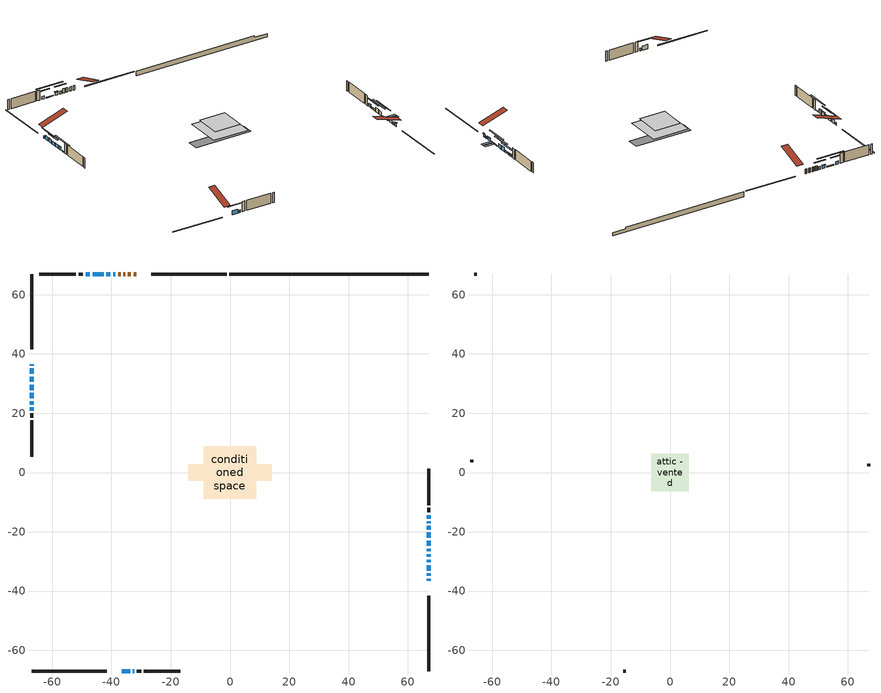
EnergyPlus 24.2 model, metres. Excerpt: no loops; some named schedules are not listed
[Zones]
conditioned space
 floor adiabatic (AdiabaticFloorConstruction): -8.8,-8.8 -8.8,8.8 8.8,8.8 8.8,-8.8 z3.05
 floor foundation (Slab1 construction): -14.04,-2.75 -14.04,2.75 14.04,2.75 14.04,-2.75 z-1.71
 wall outside (RimJoist1 construction): -1.13,66.96 -26.5,66.96 / -66.96,-66.96 -41.58,-66.96 / -66.96,66.96 -66.96,41.58 / 66.96,-66.96 66.96,-41.58 z0.61:0.91
 wall outside (AdiabaticWallConstruction 1): -31.64,66.96 -32.5,66.96 / -33.43,66.96 -34.41,66.96 / -35.34,66.96 -35.95,66.96 / -36.88,66.96 -37.75,66.96 z0.61:2.64
 wall outside (AdiabaticWallConstruction): -66.96,36.45 -66.96,36.05 / -32.78,-66.96 -32.36,-66.96 z0.61:1.83; -38.68,66.96 -39.39,66.96 / -40.32,66.96 -41.74,66.96 / -47.25,66.96 -48.67,66.96 z0.61:2.01; -36.45,-66.96 -33.71,-66.96 z0.61:2.59; -66.96,35.13 -66.96,33.3 / -66.96,32.37 -66.96,30.54 / 66.96,-24.78 66.96,-22.95 z0.61:2.44; 66.96,-36.45 66.96,-35.84 z0.61:2.14; 66.96,-34.91 66.96,-33.99 z0.61:1.37; 66.96,-33.07 66.96,-31.24 / -66.96,29.61 -66.96,27.78 / -66.96,26.85 -66.96,25.02 / -66.96,24.1 -66.96,22.88 z0.61:2.13; 66.96,-30.31 66.96,-29.39 / 66.96,-28.47 66.96,-27.55 / 66.96,-26.62 66.96,-25.71 / -42.67,66.96 -46.33,66.96 / -66.96,21.95 -66.96,20.88 z0.61:1.02; 66.96,-22.02 66.96,-20.19 z0.61:2.69; 66.96,-19.26 66.96,-18.04 / 66.96,-17.12 66.96,-16.5 / 66.96,-15.58 66.96,-14.36 z0.61:1.63
 wall outside (Wall1 construction): -49.6,66.96 -51.08,66.96 / -31.43,-66.96 -29.95,-66.96 / -66.96,19.95 -66.96,18.48 / 66.96,-13.43 66.96,-11.95 z0.61:5.49
 wall outside (Wall2 construction): -52.01,66.96 -64.29,66.96 / -29.03,-66.96 -16.74,-66.96 / -66.96,17.55 -66.96,5.26 / 66.96,-11.02 66.96,1.26 z0.61:5.49
 wall foundation (FoundationWall1 construction): -0.2,66.96,-1.71 -0.2,66.96,0.61 60.24,66.96,0.61 60.24,66.96,-0.1 66.96,66.96,-0.1 66.96,66.96,-1.71
 window (WindowConstruction 17): -66.96,36.45 -66.96,36.06 z0.61:1.83
 window (WindowConstruction 6): -38.68,66.96 -39.39,66.96 z0.61:2.01
 window (WindowConstruction 7): -36.45,-66.96 -33.71,-66.96 z0.61:2.59
 window (WindowConstruction 8): -66.96,35.13 -66.96,33.3 z0.61:2.44
 window (WindowConstruction 9): -66.96,32.37 -66.96,30.54 z0.61:2.44
 window (WindowConstruction 10): 66.96,-36.45 66.96,-35.84 z0.61:2.13
 window (WindowConstruction 11): 66.96,-34.91 66.96,-34 z0.61:1.37
 window (WindowConstruction 12): 66.96,-33.07 66.96,-31.24 z0.61:2.13
 window (WindowConstruction 13): -40.32,66.96 -41.74,66.96 z0.61:2.01
 window (WindowConstruction 14): -66.96,29.61 -66.96,27.78 z0.61:2.13
 window (WindowConstruction 15): -66.96,26.85 -66.96,25.02 z0.61:2.13
 window (WindowConstruction 16): -66.96,24.1 -66.96,22.88 z0.61:2.13
 window (WindowConstruction 19): 66.96,-30.31 66.96,-29.39 z0.61:1.02
 window (WindowConstruction 20): 66.96,-28.47 66.96,-27.55 z0.61:1.02
 window (WindowConstruction 21): 66.96,-26.62 66.96,-25.71 z0.61:1.02
 window (WindowConstruction 22): -42.67,66.96 -46.32,66.96 z0.61:1.02
 window (WindowConstruction 23): -66.96,21.95 -66.96,20.88 z0.61:1.02
 window (WindowConstruction 18): -32.78,-66.96 -32.36,-66.96 z0.61:1.83
 window (WindowConstruction): 66.96,-24.78 66.96,-22.95 z0.61:2.44
 window (WindowConstruction 1): 66.96,-22.02 66.96,-20.19 z0.61:2.69
 window (WindowConstruction 2): 66.96,-19.26 66.96,-18.04 z0.61:1.62
 window (WindowConstruction 3): 66.96,-17.11 66.96,-16.51 z0.61:1.62
 window (WindowConstruction 4): 66.96,-15.58 66.96,-14.36 z0.61:1.62
 window (WindowConstruction 5): -47.25,66.96 -48.67,66.96 z0.61:2.01
 door (Door): -31.64,66.96 -32.5,66.96 z0.61:2.64
 door (Door 1): -33.43,66.96 -34.41,66.96 z0.61:2.64
 door (Door 2): -35.34,66.96 -35.95,66.96 z0.61:2.64
 door (Door 3): -36.88,66.96 -37.75,66.96 z0.61:2.64
 ceiling adiabatic (AdiabaticFloorConstruction): 8.8,-8.8 8.8,8.8 -8.8,8.8 -8.8,-8.8 z3.05
attic - vented
 floor to conditioned space (Floor1 construction Reversed): -6.38,-6.38 -6.38,6.38 6.38,6.38 6.38,-6.38 z5.49
 wall outside (Wall4 construction): -65.22,66.96 -66.03,66.96 / -15.81,-66.96 -15,-66.96 / -66.96,4.33 -66.96,3.52 / 66.96,2.19 66.96,3 z0.61:5.49
 roof outside (Roof1 construction): -30.71,66.96,5.49 -30.71,54.52,9.63 -27.43,54.52,9.63 -27.43,66.96,5.49; -37.38,-66.96,5.49 -37.38,-54.52,9.63 -40.65,-54.52,9.63 -40.65,-66.96,5.49; -66.96,37.38,5.49 -54.52,37.38,9.63 -54.52,40.65,9.63 -66.96,40.65,5.49; 66.96,-37.38,5.49 54.52,-37.38,9.63 54.52,-40.65,9.63 66.96,-40.65,5.49
shading: -42.03,66.96 -36.04,66.96 -36.04,67.37 -42.03,67.37 z4.65; -31.07,-66.96 -39.09,-66.96 -39.09,-67.37 -31.07,-67.37 z5.23; -66.96,30.66 -66.96,37.77 -67.37,37.77 -67.37,30.66 z5.08; -66.96,27.9 -66.96,35.01 -67.37,35.01 -67.37,27.9 z5.08; 66.96,-35.64 66.96,-36.65 67.37,-36.65 67.37,-35.64 z2.34; 66.96,-33.79 66.96,-35.11 67.37,-35.11 67.37,-33.79 z1.57; 66.96,-31.04 66.96,-33.27 67.37,-33.27 67.37,-31.04 z2.34; -41.94,66.96 -40.12,66.96 -40.12,67.37 -41.94,67.37 z2.21; -66.96,25.14 -66.96,32.25 -67.37,32.25 -67.37,25.14 z4.77; -66.96,24.82 -66.96,27.05 -67.37,27.05 -67.37,24.82 z2.34; -66.96,22.68 -66.96,24.3 -67.37,24.3 -67.37,22.68 z2.34; 66.96,-29.25 66.96,-30.46 72.14,-30.46 72.14,-29.25 z1.16; 66.96,-27.4 66.96,-28.62 72.14,-28.62 72.14,-27.4 z1.16; 66.96,-20.63 66.96,-31.7 67.37,-31.7 67.37,-20.63 z6.1; -51.41,66.96 -37.59,66.96 -37.59,67.37 -51.41,67.37 z6.1; -66.96,15.8 -66.96,27.03 -67.37,27.03 -67.37,15.8 z6.1; 66.96,-20.31 66.96,-27.42 67.37,-27.42 67.37,-20.31 z5.08; 66.96,-17.55 66.96,-24.66 67.37,-24.66 67.37,-17.55 z5.33; 66.96,-15.4 66.96,-21.9 67.37,-21.9 67.37,-15.4 z4.26; 66.96,-13.87 66.96,-19.75 67.37,-19.75 67.37,-13.87 z4.26; 66.96,-14.16 66.96,-15.78 67.37,-15.78 67.37,-14.16 z1.83; -51.31,66.96 -44.61,66.96 -44.61,67.37 -51.31,67.37 z4.65
[Building]
Building 1: Terrain=Suburbs
[Site:Location]
Toronto City Centre_ON: Latitude {deg}=43.63; Longitude {deg}=-79.39; Time Zone {hr}=-5; Elevation {m}=77; Keep Site Location Information=Yes
[Site:GroundTemperature:Shallow]
5.01852, 3.26908, 3.12898, 3.95918, 7.29196, 10.6092, 13.4851, 15.3069, 15.4617, 13.9799, 11.1774, 7.9619
[Site:WaterMainsTemperature]
Calculation Method=Schedule; Temperature Schedule=mains temperature schedule
[Material] Roughness=Rough; Thermal Absorptance=0.9
Name | Thickness {m} | Conductivity {W/m-K} | Density {kg/m3} | Specific Heat {J/kg-K} | Solar Absorptance | Visible Absorptance
asphalt or fiberglass shingles | 0.00635 | 0.162714 | 1121.4 | 1465.45 | 0.4 | 0.4
ceiling loosefill ins | 0.254 | 0.0480833 | 16.02 | 1046.75 | 0.7 | 0.7
ceiling stud and cavity | 0.1397 | 0.0776294 | 65.682 | 1177.47 | 0.7 | 0.7
concrete 4.0 in. | 0.1016 | 1.803125 | 2242.8 | 837.4 | 0.7 | 0.7
concrete 8.0 in. | 0.2032 | 1.803125 | 2242.8 | 837.4 | 0.7 | 0.7
door material | 0.04445 | 0.053851 | 512.64 | 1214.23 | 0.7 | 0.7
door material 1 | 0.04445 | 0.0451087 | 512.64 | 1214.23 | 0.7 | 0.7
door material 2 | 0.04445 | 0.188738 | 512.64 | 1214.23 | 0.7 | 0.7
exterior vertical ins | 0.0386697 | 0.029427 | 32.04 | 1214.23 | 0.7 | 0.7
floor covering | 0.0127 | 0.0433444 | 54.468 | 1339.84 | 0.6 | 0.6
floor rigid ins; wall rigid ins | 0.512978 | 0.029427 | 32.04 | 1214.23 | 0.7 | 0.7
floor stud and cavity | 0.1397 | 1.75129 | 37.0049 | 1207.88 | 0.7 | 0.7
furniture material conditioned space 1 | 0.1524 | 0.115458 | 640.8 | 1214.23 | 0.6 | 0.6
gypsum board | 0.0127 | 0.160291 | 801 | 837.4 | 0.6 | 0.6
gypsum board 1 | 0.0127 | 0.160291 | 801 | 837.4 | 0.7 | 0.7
osb sheathing 0.5 in. | 0.0127 | 0.115458 | 512.64 | 1214.23 | 0.7 | 0.7
osb sheathing 0.75 in. | 0.01905 | 0.115458 | 512.64 | 1214.23 | 0.7 | 0.7
osb sheathing 2.0 in. | 0.0508 | 0.115458 | 512.64 | 1214.23 | 0.7 | 0.7
rim joist rigid ins | 0.051816 | 0.029427 | 32.04 | 1214.23 | 0.7 | 0.7
rim joist stud and cavity | 0.0508 | 0.305033 | 125.044 | 1163.47 | 0.6 | 0.6
wall stud and cavity | 0.1397 | 0.106638 | 139.0536 | 1170.24 | 0.7 | 0.7
wall stud and cavity 1 | 0.1397 | 0.0815399 | 139.0536 | 1170.24 | 0.7 | 0.7
wall stud and cavity 2 | 0.0889 | 6.9971 | 50.32683 | 1063.81 | 0.6 | 0.6
wall stud and cavity 3 | 0.0889 | 0.380278 | 52.3479 | 1209.89 | 0.7 | 0.7
wall stud and cavity 4 | 0.0889 | 0.391764 | 83.0341 | 1211.67 | 0.7 | 0.7
wood siding | 0.0254 | 0.102417 | 544.68 | 1172.36 | 0.4 | 0.4
wood siding 1 | 0.00254 | 0.102417 | 544.68 | 1172.36 | 0.4 | 0.4
wood siding 2; wood siding 3; wood siding 4 | 0.0254 | 0.102417 | 544.68 | 1172.36 | 0.7 | 0.7
[WindowMaterial:SimpleGlazingSystem]
Name | U-Factor {W/m2-K} | Solar Heat Gain Coefficient
WindowMaterial | 2.13152 | 0.61
WindowMaterial 1 | 2.97414 | 0.6
WindowMaterial 10 | 2.15594 | 0.6
WindowMaterial 11 | 2.94177 | 0.62
WindowMaterial 12 | 2.21442 | 0.58
WindowMaterial 13 | 3.21034 | 0.35
WindowMaterial 14 | 2.33479 | 0.56
WindowMaterial 15 | 3.242138 | 0.4
WindowMaterial 16 | 3.250655 | 0.44
WindowMaterial 17 | 3.25406 | 0.43
WindowMaterial 18 | 3.24838 | 0.41
WindowMaterial 2 | 2.28085 | 0.55
WindowMaterial 3 | 2.43813 | 0.48
WindowMaterial 4 | 2.34956 | 0.52
WindowMaterial 5 | 2.22918 | 0.6
WindowMaterial 6 | 2.94802 | 0.62
WindowMaterial 7 | 2.93609 | 0.63
WindowMaterial 8 | 2.38987 | 0.51
WindowMaterial 9 | 2.96164 | 0.62
[Construction]
AdiabaticFloorConstruction: floor stud and cavity, floor rigid ins, osb sheathing 0.75 in., floor covering
AdiabaticWallConstruction: wood siding 3, wall rigid ins, wall stud and cavity 3, gypsum board
AdiabaticWallConstruction 1: wood siding 4, wall rigid ins, wall stud and cavity 3, gypsum board
Door; Door 1: door material
Door 2: door material 1
Door 3: door material 2
Floor1 construction Reversed: gypsum board, ceiling stud and cavity, ceiling loosefill ins
FoundationWall1 construction: concrete 8.0 in., gypsum board 1
furniture construction conditioned space 1: furniture material conditioned space 1
PartitionWallConstruction: gypsum board, wall stud and cavity 4, gypsum board
RimJoist1 construction: wood siding 2, rim joist rigid ins, osb sheathing 2.0 in., rim joist stud and cavity
Roof1 construction: asphalt or fiberglass shingles
Slab1 construction: concrete 4.0 in.
Wall1 construction: wood siding, osb sheathing 0.5 in., wall stud and cavity, gypsum board
Wall2 construction: wood siding, osb sheathing 0.5 in., wall stud and cavity 1, gypsum board
Wall4 construction: wood siding 1, wall stud and cavity 2
WindowConstruction; WindowConstruction 9: WindowMaterial
WindowConstruction 1: WindowMaterial 1
WindowConstruction 10: WindowMaterial 8
WindowConstruction 11: WindowMaterial 9
WindowConstruction 12; WindowConstruction 14: WindowMaterial 10
WindowConstruction 13; WindowConstruction 5: WindowMaterial 4
WindowConstruction 15: WindowMaterial 11
WindowConstruction 16: WindowMaterial 12
WindowConstruction 17: WindowMaterial 13
WindowConstruction 18: WindowMaterial 14
WindowConstruction 19; WindowConstruction 21: WindowMaterial 15
WindowConstruction 2; WindowConstruction 4: WindowMaterial 2
WindowConstruction 20: WindowMaterial 16
WindowConstruction 22: WindowMaterial 17
WindowConstruction 23: WindowMaterial 18
WindowConstruction 3: WindowMaterial 3
WindowConstruction 6: WindowMaterial 5
WindowConstruction 7: WindowMaterial 6
WindowConstruction 8: WindowMaterial 7
[Zone] Multiplier=1; Part of Total Floor Area=Yes
Name | Volume {m3}
attic - vented | 109.63
conditioned space | 1185.6
[Space]
Name | Zone | Volume {m3}
attic - vented 1 | attic - vented | 109.63
conditioned space 1 | conditioned space | 1185.6
[ZoneInfiltration:EffectiveLeakageArea]
infil attic - vented 1: Zone or Space=attic - vented 1; Schedule=Always On Discrete; Effective Air Leakage Area {cm2}=6861.05; Stack Coefficient=0.000627321; Wind Coefficient=1.69225e-05
[ZoneMixing]
whole house fan mix: Zone or Space=attic - vented; Schedule=Always On Continuous; Design Flow Rate Calculation Method=Flow/Zone; Design Flow Rate {m3/s}=0; Source Zone or Space=conditioned space
[SurfaceProperty:ExposedFoundationPerimeter]
Slab1: Exposed Perimeter Calculation Method=TotalExposedPerimeter; Total Exposed Perimeter {m}=67.159
[InternalMass] Zone or ZoneList=conditioned space; Space or SpaceList=conditioned space 1
Name | Construction | Surface Area {m2}
furniture mass conditioned space 1 | furniture construction conditioned space 1 | 185.6
partition wall mass | PartitionWallConstruction | 464.001
[Lights]
interior lighting: Zone or ZoneList or Space or SpaceList=conditioned space 1; Schedule=interior lighting schedule; Design Level Calculation Method=LightingLevel; Lighting Level {W}=343.2; Return Air Fraction=0; Fraction Radiant=0.6; Fraction Visible=0.2; Fraction Replaceable=1
[People]
occupants: Zone or ZoneList or Space or SpaceList=conditioned space 1; Number of People Schedule=occupants schedule; Number of People Calculation Method=People; Number of People=3; Fraction Radiant=0.314171; Sensible Heat Fraction=0.56303; Activity Level Schedule=occupants activity schedule; Carbon Dioxide Generation Rate {m3/s-W}=0; Enable ASHRAE 55 Comfort Warnings=No; Mean Radiant Temperature Calculation Type=EnclosureAveraged
[ElectricEquipment] Zone or ZoneList or Space or SpaceList=conditioned space 1; Design Level Calculation Method=EquipmentLevel
Name | Schedule | Design Level {W} | Fraction Latent | Fraction Radiant | Fraction Lost
clothes dryer | clothes dryer schedule | 140.772 | 0.015 | 0.081 | 0.85
clothes washer | clothes washer schedule | 32.1985 | 0.03 | 0.162 | 0.7
cooking range | cooking range schedule | 215.147 | 0.08 | 0.432 | 0.2
dishwasher | dishwasher schedule | 66.8632 | 0.3 | 0.18 | 0.4
fridge | fridge schedule | 72.9452 | 0 | 0.6 | 0
mech vent bath fan 0 | mech vent bath fan 0 schedule | 50.2 | 0 | 0 | 1
mech vent bath fan 1 | mech vent bath fan 1 schedule | 50.2 | 0 | 0 | 1
mech vent house fan | mech vent house fan schedule | 0 | 0 | 0 | 1
mech vent house fan cfis | mech vent house fan cfis schedule | 0 | 0 | 0 | 0
mech vent range fan 0 | mech vent range fan 0 schedule | 57 | 0 | 0 | 1
misc plug loads | misc plug loads schedule | 494.7 | 0.045 | 0.513 | 0.1
whole house fan | Always On Discrete | 0 | 0 | 0 | 1
[OtherEquipment] Zone or ZoneList or Space or SpaceList=conditioned space 1; Design Level Calculation Method=EquipmentLevel
Name | Fuel Type | Schedule | Design Level {W} | Fraction Latent | Fraction Radiant | Fraction Lost
clothes dryer 1 | Electricity | clothes dryer schedule | 0 | 0.015 | 0.081 | 0.85
cooking range 1 | Electricity | cooking range schedule | 0 | 0.08 | 0.432 | 0.2
general water use latent | None | general water use schedule | 62.594 | 1 | 0 | 0
general water use sensible | None | general water use schedule | -61.6891 | 0 | 0.6 | 0
mech vent house fan latent load | None | Always On Discrete | 0 | 1 | 0 | 0
mech vent house fan sensible load | None | Always On Discrete | 0 | 0 | 0 | 0
water heater energy adjustment1 | NaturalGas | Always On Discrete | 0.01 | 0 | 0 | 1
[ZoneInfiltration:DesignFlowRate] Zone or ZoneList or Space or SpaceList=conditioned space 1; Schedule=Always On Discrete; Design Flow Rate Calculation Method=Flow/Zone; Design Flow Rate {m3/s}=0
infil flow; natural vent flow; whole house fan flow
[Foundation:Kiva]
Foundation Kiva 1: Initial Indoor Air Temperature {C}=18; Wall Height Above Grade {m}=0.609996; Wall Depth Below Slab {m}=0.2032; Custom Block Material Name 1=exterior vertical ins; Custom Block Depth 1 {m}=2.31999; Custom Block X Position 1 {m}=0.2159; Custom Block Z Position 1 {m}=0
[Foundation:Kiva:Settings]
Soil Conductivity {W/m-K}=0.849921; Soil Density {kg/m3}=1842.3; Soil Specific Heat {J/kg-K}=418.7; Ground Solar Absorptivity=0.9; Ground Thermal Absorptivity=0.9; Ground Surface Roughness {m}=0.03; Far-Field Width {m}=40; Deep-Ground Boundary Condition=ZeroFlux; Deep-Ground Depth {m}=40; Minimum Cell Dimension {m}=0.2; Maximum Cell Growth Coefficient=3; Simulation Timestep=Timestep
[Exterior:Lights]
exterior lighting: Schedule=exterior lighting schedule; Design Level {W}=75.6
[Schedule:Constant]
Name | Hourly Value
Always On Continuous; mech vent house fan schedule; mech vent house fan cfis schedule; Always On Discrete | 1
occupants activity schedule | 117.228
fridge schedule | 0
[Schedule:Week:Daily]
interior lighting schedule Week Rule - Jan1-Jan27: interior lighting schedule day, interior lighting schedule day, interior lighting schedule day, interior lighting schedule day, interior lighting schedule day, interior lighting schedule day, interior lighting schedule day, interior lighting schedule default day, interior lighting schedule default day, interior lighting schedule default day, interior lighting schedule default day, interior lighting schedule default day
interior lighting schedule Week Rule - Jan28-Feb3: interior lighting schedule day, interior lighting schedule day, interior lighting schedule day, interior lighting schedule day, interior lighting schedule day 1, interior lighting schedule day 1, interior lighting schedule day 1, interior lighting schedule default day, interior lighting schedule default day, interior lighting schedule default day, interior lighting schedule default day, interior lighting schedule default day
interior lighting schedule Week Rule - Feb4-Feb24: interior lighting schedule day 1, interior lighting schedule day 1, interior lighting schedule day 1, interior lighting schedule day 1, interior lighting schedule day 1, interior lighting schedule day 1, interior lighting schedule day 1, interior lighting schedule default day, interior lighting schedule default day, interior lighting schedule default day, interior lighting schedule default day, interior lighting schedule default day
interior lighting schedule Week Rule - Feb25-Mar3: interior lighting schedule day 1, interior lighting schedule day 1, interior lighting schedule day 1, interior lighting schedule day 1, interior lighting schedule day 2, interior lighting schedule day 2, interior lighting schedule day 2, interior lighting schedule default day, interior lighting schedule default day, interior lighting schedule default day, interior lighting schedule default day, interior lighting schedule default day
interior lighting schedule Week Rule - Mar4-Mar31: interior lighting schedule day 2, interior lighting schedule day 2, interior lighting schedule day 2, interior lighting schedule day 2, interior lighting schedule day 2, interior lighting schedule day 2, interior lighting schedule day 2, interior lighting schedule default day, interior lighting schedule default day, interior lighting schedule default day, interior lighting schedule default day, interior lighting schedule default day
interior lighting schedule Week Rule - Apr1-Apr28: interior lighting schedule day 3, interior lighting schedule day 3, interior lighting schedule day 3, interior lighting schedule day 3, interior lighting schedule day 3, interior lighting schedule day 3, interior lighting schedule day 3, interior lighting schedule default day, interior lighting schedule default day, interior lighting schedule default day, interior lighting schedule default day, interior lighting schedule default day
interior lighting schedule Week Rule - Apr29-May5: interior lighting schedule day 3, interior lighting schedule day 3, interior lighting schedule day 4, interior lighting schedule day 4, interior lighting schedule day 4, interior lighting schedule day 4, interior lighting schedule day 4, interior lighting schedule default day, interior lighting schedule default day, interior lighting schedule default day, interior lighting schedule default day, interior lighting schedule default day
interior lighting schedule Week Rule - May6-May26: interior lighting schedule day 4, interior lighting schedule day 4, interior lighting schedule day 4, interior lighting schedule day 4, interior lighting schedule day 4, interior lighting schedule day 4, interior lighting schedule day 4, interior lighting schedule default day, interior lighting schedule default day, interior lighting schedule default day, interior lighting schedule default day, interior lighting schedule default day
interior lighting schedule Week Rule - May27-Jun2: interior lighting schedule day 4, interior lighting schedule day 4, interior lighting schedule day 4, interior lighting schedule day 4, interior lighting schedule day 4, interior lighting schedule day 5, interior lighting schedule day 5, interior lighting schedule default day, interior lighting schedule default day, interior lighting schedule default day, interior lighting schedule default day, interior lighting schedule default day
interior lighting schedule Week Rule - Jun3-Jun30: interior lighting schedule day 5, interior lighting schedule day 5, interior lighting schedule day 5, interior lighting schedule day 5, interior lighting schedule day 5, interior lighting schedule day 5, interior lighting schedule day 5, interior lighting schedule default day, interior lighting schedule default day, interior lighting schedule default day, interior lighting schedule default day, interior lighting schedule default day
interior lighting schedule Week Rule - Jul1-Jul28: interior lighting schedule day 6, interior lighting schedule day 6, interior lighting schedule day 6, interior lighting schedule day 6, interior lighting schedule day 6, interior lighting schedule day 6, interior lighting schedule day 6, interior lighting schedule default day, interior lighting schedule default day, interior lighting schedule default day, interior lighting schedule default day, interior lighting schedule default day
interior lighting schedule Week Rule - Jul29-Aug4: interior lighting schedule day 6, interior lighting schedule day 6, interior lighting schedule day 6, interior lighting schedule day 7, interior lighting schedule day 7, interior lighting schedule day 7, interior lighting schedule day 7, interior lighting schedule default day, interior lighting schedule default day, interior lighting schedule default day, interior lighting schedule default day, interior lighting schedule default day
interior lighting schedule Week Rule - Aug5-Aug25: interior lighting schedule day 7, interior lighting schedule day 7, interior lighting schedule day 7, interior lighting schedule day 7, interior lighting schedule day 7, interior lighting schedule day 7, interior lighting schedule day 7, interior lighting schedule default day, interior lighting schedule default day, interior lighting schedule default day, interior lighting schedule default day, interior lighting schedule default day
interior lighting schedule Week Rule - Aug26-Sep1: interior lighting schedule day 7, interior lighting schedule day 7, interior lighting schedule day 7, interior lighting schedule day 7, interior lighting schedule day 7, interior lighting schedule day 7, interior lighting schedule day 8, interior lighting schedule default day, interior lighting schedule default day, interior lighting schedule default day, interior lighting schedule default day, interior lighting schedule default day
interior lighting schedule Week Rule - Sep2-Sep29: interior lighting schedule day 8, interior lighting schedule day 8, interior lighting schedule day 8, interior lighting schedule day 8, interior lighting schedule day 8, interior lighting schedule day 8, interior lighting schedule day 8, interior lighting schedule default day, interior lighting schedule default day, interior lighting schedule default day, interior lighting schedule default day, interior lighting schedule default day
interior lighting schedule Week Rule - Sep30-Oct6: interior lighting schedule day 8, interior lighting schedule day 9, interior lighting schedule day 9, interior lighting schedule day 9, interior lighting schedule day 9, interior lighting schedule day 9, interior lighting schedule day 9, interior lighting schedule default day, interior lighting schedule default day, interior lighting schedule default day, interior lighting schedule default day, interior lighting schedule default day
interior lighting schedule Week Rule - Oct7-Oct27: interior lighting schedule day 9, interior lighting schedule day 9, interior lighting schedule day 9, interior lighting schedule day 9, interior lighting schedule day 9, interior lighting schedule day 9, interior lighting schedule day 9, interior lighting schedule default day, interior lighting schedule default day, interior lighting schedule default day, interior lighting schedule default day, interior lighting schedule default day
interior lighting schedule Week Rule - Oct28-Nov3: interior lighting schedule day 9, interior lighting schedule day 9, interior lighting schedule day 9, interior lighting schedule day 9, interior lighting schedule day 10, interior lighting schedule day 10, interior lighting schedule day 10, interior lighting schedule default day, interior lighting schedule default day, interior lighting schedule default day, interior lighting schedule default day, interior lighting schedule default day
interior lighting schedule Week Rule - Nov4-Nov24: interior lighting schedule day 10, interior lighting schedule day 10, interior lighting schedule day 10, interior lighting schedule day 10, interior lighting schedule day 10, interior lighting schedule day 10, interior lighting schedule day 10, interior lighting schedule default day, interior lighting schedule default day, interior lighting schedule default day, interior lighting schedule default day, interior lighting schedule default day
interior lighting schedule Week Rule - Nov25-Dec1: interior lighting schedule day 10, interior lighting schedule day 10, interior lighting schedule day 10, interior lighting schedule day 10, interior lighting schedule day 10, interior lighting schedule day 10, interior lighting schedule day 11, interior lighting schedule default day, interior lighting schedule default day, interior lighting schedule default day, interior lighting schedule default day, interior lighting schedule default day
interior lighting schedule Week Rule - Dec2-Dec31: interior lighting schedule day 11, interior lighting schedule day 11, interior lighting schedule day 11, interior lighting schedule day 11, interior lighting schedule day 11, interior lighting schedule day 11, interior lighting schedule day 11, interior lighting schedule default day, interior lighting schedule default day, interior lighting schedule default day, interior lighting schedule default day, interior lighting schedule default day
occupants schedule Week Rule - Jan1-Dec31: occupants schedule day, occupants schedule day, occupants schedule day, occupants schedule day, occupants schedule day, occupants schedule day, occupants schedule day, occupants schedule default day, occupants schedule default day, occupants schedule default day, occupants schedule default day, occupants schedule default day
clothes dryer schedule Week Rule - Jan1-Dec31: clothes dryer schedule day, clothes dryer schedule day, clothes dryer schedule day, clothes dryer schedule day, clothes dryer schedule day, clothes dryer schedule day, clothes dryer schedule day, clothes dryer schedule default day, clothes dryer schedule default day, clothes dryer schedule default day, clothes dryer schedule default day, clothes dryer schedule default day
clothes washer schedule Week Rule - Jan1-Dec31: clothes washer schedule day, clothes washer schedule day, clothes washer schedule day, clothes washer schedule day, clothes washer schedule day, clothes washer schedule day, clothes washer schedule day, clothes washer schedule default day, clothes washer schedule default day, clothes washer schedule default day, clothes washer schedule default day, clothes washer schedule default day
cooking range schedule Week Rule - Jan1-Dec31: cooking range schedule day, cooking range schedule day, cooking range schedule day, cooking range schedule day, cooking range schedule day, cooking range schedule day, cooking range schedule day, cooking range schedule default day, cooking range schedule default day, cooking range schedule default day, cooking range schedule default day, cooking range schedule default day
dishwasher schedule Week Rule - Jan1-Dec31: dishwasher schedule day, dishwasher schedule day, dishwasher schedule day, dishwasher schedule day, dishwasher schedule day, dishwasher schedule day, dishwasher schedule day, dishwasher schedule default day, dishwasher schedule default day, dishwasher schedule default day, dishwasher schedule default day, dishwasher schedule default day
mech vent bath fan 0 schedule Week Rule - Jan1-Dec31: mech vent bath fan 0 schedule day, mech vent bath fan 0 schedule day, mech vent bath fan 0 schedule day, mech vent bath fan 0 schedule day, mech vent bath fan 0 schedule day, mech vent bath fan 0 schedule day, mech vent bath fan 0 schedule day, mech vent bath fan 0 schedule default day, mech vent bath fan 0 schedule default day, mech vent bath fan 0 schedule default day, mech vent bath fan 0 schedule default day, mech vent bath fan 0 schedule default day
mech vent bath fan 1 schedule Week Rule - Jan1-Dec31: mech vent bath fan 1 schedule day, mech vent bath fan 1 schedule day, mech vent bath fan 1 schedule day, mech vent bath fan 1 schedule day, mech vent bath fan 1 schedule day, mech vent bath fan 1 schedule day, mech vent bath fan 1 schedule day, mech vent bath fan 1 schedule default day, mech vent bath fan 1 schedule default day, mech vent bath fan 1 schedule default day, mech vent bath fan 1 schedule default day, mech vent bath fan 1 schedule default day
mech vent range fan 0 schedule Week Rule - Jan1-Dec31: mech vent range fan 0 schedule day, mech vent range fan 0 schedule day, mech vent range fan 0 schedule day, mech vent range fan 0 schedule day, mech vent range fan 0 schedule day, mech vent range fan 0 schedule day, mech vent range fan 0 schedule day, mech vent range fan 0 schedule default day, mech vent range fan 0 schedule default day, mech vent range fan 0 schedule default day, mech vent range fan 0 schedule default day, mech vent range fan 0 schedule default day
misc plug loads schedule Week Rule - Jan1-Dec31: misc plug loads schedule day, misc plug loads schedule day, misc plug loads schedule day, misc plug loads schedule day, misc plug loads schedule day, misc plug loads schedule day, misc plug loads schedule day, misc plug loads schedule default day, misc plug loads schedule default day, misc plug loads schedule default day, misc plug loads schedule default day, misc plug loads schedule default day
general water use schedule Week Rule - Jan1-Dec31: general water use schedule day, general water use schedule day, general water use schedule day, general water use schedule day, general water use schedule day, general water use schedule day, general water use schedule day, general water use schedule default day, general water use schedule default day, general water use schedule default day, general water use schedule default day, general water use schedule default day
exterior lighting schedule Week Rule - Jan1-Jan27: exterior lighting schedule day, exterior lighting schedule day, exterior lighting schedule day, exterior lighting schedule day, exterior lighting schedule day, exterior lighting schedule day, exterior lighting schedule day, exterior lighting schedule default day, exterior lighting schedule default day, exterior lighting schedule default day, exterior lighting schedule default day, exterior lighting schedule default day
exterior lighting schedule Week Rule - Jan28-Feb3: exterior lighting schedule day, exterior lighting schedule day, exterior lighting schedule day, exterior lighting schedule day, exterior lighting schedule day 1, exterior lighting schedule day 1, exterior lighting schedule day 1, exterior lighting schedule default day, exterior lighting schedule default day, exterior lighting schedule default day, exterior lighting schedule default day, exterior lighting schedule default day
exterior lighting schedule Week Rule - Feb4-Feb24: exterior lighting schedule day 1, exterior lighting schedule day 1, exterior lighting schedule day 1, exterior lighting schedule day 1, exterior lighting schedule day 1, exterior lighting schedule day 1, exterior lighting schedule day 1, exterior lighting schedule default day, exterior lighting schedule default day, exterior lighting schedule default day, exterior lighting schedule default day, exterior lighting schedule default day
exterior lighting schedule Week Rule - Feb25-Mar3: exterior lighting schedule day 1, exterior lighting schedule day 1, exterior lighting schedule day 1, exterior lighting schedule day 1, exterior lighting schedule day 2, exterior lighting schedule day 2, exterior lighting schedule day 2, exterior lighting schedule default day, exterior lighting schedule default day, exterior lighting schedule default day, exterior lighting schedule default day, exterior lighting schedule default day
exterior lighting schedule Week Rule - Mar4-Mar31: exterior lighting schedule day 2, exterior lighting schedule day 2, exterior lighting schedule day 2, exterior lighting schedule day 2, exterior lighting schedule day 2, exterior lighting schedule day 2, exterior lighting schedule day 2, exterior lighting schedule default day, exterior lighting schedule default day, exterior lighting schedule default day, exterior lighting schedule default day, exterior lighting schedule default day
[Schedule:Year]
interior lighting schedule: interior lighting schedule Week Rule - Jan1-Jan27, 1, 1, 1, 27, interior lighting schedule Week Rule - Jan28-Feb3, 1, 28, 2, 3, interior lighting schedule Week Rule - Feb4-Feb24, 2, 4, 2, 24, interior lighting schedule Week Rule - Feb25-Mar3, 2, 25, 3, 3, interior lighting schedule Week Rule - Mar4-Mar31, 3, 4, 3, 31, interior lighting schedule Week Rule - Apr1-Apr28, 4, 1, 4, 28, interior lighting schedule Week Rule - Apr29-May5, 4, 29, 5, 5, interior lighting schedule Week Rule - May6-May26, 5, 6, 5, 26, interior lighting schedule Week Rule - May27-Jun2, 5, 27, 6, 2, interior lighting schedule Week Rule - Jun3-Jun30, 6, 3, 6, 30, interior lighting schedule Week Rule - Jul1-Jul28, 7, 1, 7, 28, interior lighting schedule Week Rule - Jul29-Aug4, 7, 29, 8, 4, interior lighting schedule Week Rule - Aug5-Aug25, 8, 5, 8, 25, interior lighting schedule Week Rule - Aug26-Sep1, 8, 26, 9, 1, interior lighting schedule Week Rule - Sep2-Sep29, 9, 2, 9, 29, interior lighting schedule Week Rule - Sep30-Oct6, 9, 30, 10, 6, interior lighting schedule Week Rule - Oct7-Oct27, 10, 7, 10, 27, interior lighting schedule Week Rule - Oct28-Nov3, 10, 28, 11, 3, interior lighting schedule Week Rule - Nov4-Nov24, 11, 4, 11, 24, interior lighting schedule Week Rule - Nov25-Dec1, 11, 25, 12, 1, interior lighting schedule Week Rule - Dec2-Dec31, 12, 2, 12, 31
occupants schedule: occupants schedule Week Rule - Jan1-Dec31, 1, 1, 12, 31
clothes dryer schedule: clothes dryer schedule Week Rule - Jan1-Dec31, 1, 1, 12, 31
clothes washer schedule: clothes washer schedule Week Rule - Jan1-Dec31, 1, 1, 12, 31
cooking range schedule: cooking range schedule Week Rule - Jan1-Dec31, 1, 1, 12, 31
dishwasher schedule: dishwasher schedule Week Rule - Jan1-Dec31, 1, 1, 12, 31
mech vent bath fan 0 schedule: mech vent bath fan 0 schedule Week Rule - Jan1-Dec31, 1, 1, 12, 31
mech vent bath fan 1 schedule: mech vent bath fan 1 schedule Week Rule - Jan1-Dec31, 1, 1, 12, 31
mech vent range fan 0 schedule: mech vent range fan 0 schedule Week Rule - Jan1-Dec31, 1, 1, 12, 31
misc plug loads schedule: misc plug loads schedule Week Rule - Jan1-Dec31, 1, 1, 12, 31
general water use schedule: general water use schedule Week Rule - Jan1-Dec31, 1, 1, 12, 31
exterior lighting schedule: exterior lighting schedule Week Rule - Jan1-Jan27, 1, 1, 1, 27, exterior lighting schedule Week Rule - Jan28-Feb3, 1, 28, 2, 3, exterior lighting schedule Week Rule - Feb4-Feb24, 2, 4, 2, 24, exterior lighting schedule Week Rule - Feb25-Mar3, 2, 25, 3, 3, exterior lighting schedule Week Rule - Mar4-Mar31, 3, 4, 3, 31, exterior lighting schedule Week Rule - Apr1-Apr28, 4, 1, 4, 28, exterior lighting schedule Week Rule - Apr29-May5, 4, 29, 5, 5, exterior lighting schedule Week Rule - May6-May26, 5, 6, 5, 26, exterior lighting schedule Week Rule - May27-Jun2, 5, 27, 6, 2, exterior lighting schedule Week Rule - Jun3-Jun30, 6, 3, 6, 30, exterior lighting schedule Week Rule - Jul1-Jul28, 7, 1, 7, 28, exterior lighting schedule Week Rule - Jul29-Aug4, 7, 29, 8, 4, exterior lighting schedule Week Rule - Aug5-Aug25, 8, 5, 8, 25, exterior lighting schedule Week Rule - Aug26-Sep1, 8, 26, 9, 1, exterior lighting schedule Week Rule - Sep2-Sep29, 9, 2, 9, 29, exterior lighting schedule Week Rule - Sep30-Oct6, 9, 30, 10, 6, exterior lighting schedule Week Rule - Oct7-Oct27, 10, 7, 10, 27, exterior lighting schedule Week Rule - Oct28-Nov3, 10, 28, 11, 3, exterior lighting schedule Week Rule - Nov4-Nov24, 11, 4, 11, 24, exterior lighting schedule Week Rule - Nov25-Dec1, 11, 25, 12, 1, exterior lighting schedule Week Rule - Dec2-Dec31, 12, 2, 12, 31
[Schedule:Compact]
mains temperature schedule: Through: 01/01, For: AllDays, Until: 24:00, 8.80333, Through: 01/02, For: AllDays, Until: 24:00, 8.74333, Through: 01/03, For: AllDays, Until: 24:00, 8.68389, Through: 01/04, For: AllDays, Until: 24:00, 8.62611, Through: 01/05, For: AllDays, Until: 24:00, 8.56944, Through: 01/06, For: AllDays, Until: 24:00, 8.51389, Through: 01/07, For: AllDays, Until: 24:00, 8.45944, Through: 01/08, For: AllDays, Until: 24:00, 8.40611, Through: 01/09, For: AllDays, Until: 24:00, 8.35389, Through: 01/10, For: AllDays, Until: 24:00, 8.30278, Through: 01/11, For: AllDays, Until: 24:00, 8.25333, Through: 01/12, For: AllDays, Until: 24:00, 8.205, Through: 01/13, For: AllDays, Until: 24:00, 8.15778, Through: 01/14, For: AllDays, Until: 24:00, 8.11222, Through: 01/15, For: AllDays, Until: 24:00, 8.06778, Through: 01/16, For: AllDays, Until: 24:00, 8.02444, Through: 01/17, For: AllDays, Until: 24:00, 7.98222, Through: 01/18, For: AllDays, Until: 24:00, 7.94167, Through: 01/19, For: AllDays, Until: 24:00, 7.90222, Through: 01/20, For: AllDays, Until: 24:00, 7.86444, Through: 01/21, For: AllDays, Until: 24:00, 7.82778, Through: 01/22, For: AllDays, Until: 24:00, 7.79278, Through: 01/23, For: AllDays, Until: 24:00, 7.75889, Through: 01/24, For: AllDays, Until: 24:00, 7.72667, Through: 01/25, For: AllDays, Until: 24:00, 7.69556, Through: 01/26, For: AllDays, Until: 24:00, 7.66611, Through: 01/27, For: AllDays, Until: 24:00, 7.63778, Through: 01/28, For: AllDays, Until: 24:00, 7.61111, Through: 01/29, For: AllDays, Until: 24:00, 7.58556, Through: 01/30, For: AllDays, Until: 24:00, 7.56167, Through: 01/31, For: AllDays, Until: 24:00, 7.53944, Through: 02/01, For: AllDays, Until: 24:00, 7.51833, Through: 02/02, For: AllDays, Until: 24:00, 7.49889, Through: 02/03, For: AllDays, Until: 24:00, 7.48111, Through: 02/04, For: AllDays, Until: 24:00, 7.46444, Through: 02/05, For: AllDays, Until: 24:00, 7.44944, Through: 02/06, For: AllDays, Until: 24:00, 7.43556, Through: 02/07, For: AllDays, Until: 24:00, 7.42333, Through: 02/08, For: AllDays, Until: 24:00, 7.41278, Through: 02/09, For: AllDays, Until: 24:00, 7.40389, Through: 02/10, For: AllDays, Until: 24:00, 7.39611, Through: 02/11, For: AllDays, Until: 24:00, 7.39, Through: 02/12, For: AllDays, Until: 24:00, 7.38556, Through: 02/13, For: AllDays, Until: 24:00, 7.38222, Through: 02/14, For: AllDays, Until: 24:00, 7.38056, Through: 02/15, For: AllDays, Until: 24:00, 7.38056, Through: 02/16, For: AllDays, Until: 24:00, 7.38222, Through: 02/17, For: AllDays, Until: 24:00, 7.385, Through: 02/18, For: AllDays, Until: 24:00, 7.38944, Through: 02/19, For: AllDays, Until: 24:00, 7.395, Through: 02/20, For: AllDays, Until: 24:00, 7.40278, Through: 02/21, For: AllDays, Until: 24:00, 7.41167, Through: 02/22, For: AllDays, Until: 24:00, 7.42222, Through: 02/23, For: AllDays, Until: 24:00, 7.43389, Through: 02/24, For: AllDays, Until: 24:00, 7.44722, Through: 02/25, For: AllDays, Until: 24:00, 7.46222, Through: 02/26, For: AllDays, Until: 24:00, 7.47833, Through: 02/27, For: AllDays, Until: 24:00, 7.49611, Through: 02/28, For: AllDays, Until: 24:00, 7.51556, Through: 03/01, For: AllDays, Until: 24:00, 7.53667, Through: 03/02, For: AllDays, Until: 24:00, 7.55889, Through: 03/03, For: AllDays, Until: 24:00, 7.58222, Through: 03/04, For: AllDays, Until: 24:00, 7.60722, Through: 03/05, For: AllDays, Until: 24:00, 7.63389, Through: 03/06, For: AllDays, Until: 24:00, 7.66222, Through: 03/07, For: AllDays, Until: 24:00, 7.69111, Through: 03/08, For: AllDays, Until: 24:00, 7.72222, Through: 03/09, For: AllDays, Until: 24:00, 7.75444, Through: 03/10, For: AllDays, Until: 24:00, 7.78778, Through: 03/11, For: AllDays, Until: 24:00, 7.82278, Through: 03/12, For: AllDays, Until: 24:00, 7.85944, Through: 03/13, For: AllDays, Until: 24:00, 7.89722, Through: 03/14, For: AllDays, Until: 24:00, 7.93611, Through: 03/15, For: AllDays, Until: 24:00, 7.97667, Through: 03/16, For: AllDays, Until: 24:00, 8.01833, Through: 03/17, For: AllDays, Until: 24:00, 8.06167, Through: 03/18, For: AllDays, Until: 24:00, 8.10611, Through: 03/19, For: AllDays, Until: 24:00, 8.15167, Through: 03/20, For: AllDays, Until: 24:00, 8.19833, Through: 03/21, For: AllDays, Until: 24:00, 8.24667, Through: 03/22, For: AllDays, Until: 24:00, 8.29611, Through: 03/23, For: AllDays, Until: 24:00, 8.34667, Through: 03/24, For: AllDays, Until: 24:00, 8.39889, Through: 03/25, For: AllDays, Until: 24:00, 8.45167, Through: 03/26, For: AllDays, Until: 24:00, 8.50611, Through: 03/27, For: AllDays, Until: 24:00, 8.56167, Through: 03/28, For: AllDays, Until: 24:00, 8.61833, Through: 03/29, For: AllDays, Until: 24:00, 8.67611, Through: 03/30, For: AllDays, Until: 24:00, 8.735, Through: 03/31, For: AllDays, Until: 24:00, 8.795, Through: 04/01, For: AllDays, Until: 24:00, 8.85611, Through: 04/02, For: AllDays, Until: 24:00, 8.91833, Through: 04/03, For: AllDays, Until: 24:00, 8.98167, Through: 04/04, For: AllDays, Until: 24:00, 9.04556, Through: 04/05, For: AllDays, Until: 24:00, 9.11111, Through: 04/06, For: AllDays, Until: 24:00, 9.17722, Through: 04/07, For: AllDays, Until: 24:00, 9.24444, Through: 04/08, For: AllDays, Until: 24:00, 9.31222, Through: 04/09, For: AllDays, Until: 24:00, 9.38167, Through: 04/10, For: AllDays, Until: 24:00, 9.45167, Through: 04/11, For: AllDays, Until: 24:00, 9.52222, Through: 04/12, For: AllDays, Until: 24:00, 9.59444, Through: 04/13, For: AllDays, Until: 24:00, 9.66667, Through: 04/14, For: AllDays, Until: 24:00, 9.74, Through: 04/15, For: AllDays, Until: 24:00, 9.81444, Through: 04/16, For: AllDays, Until: 24:00, 9.88944, Through: 04/17, For: AllDays, Until: 24:00, 9.96556, Through: 04/18, For: AllDays, Until: 24:00, 10.0417, Through: 04/19, For: AllDays, Until: 24:00, 10.1189, Through: 04/20, For: AllDays, Until: 24:00, 10.1972, Through: 04/21, For: AllDays, Until: 24:00, 10.2756, Through: 04/22, For: AllDays, Until: 24:00, 10.355, Through: 04/23, For: AllDays, Until: 24:00, 10.435, Through: 04/24, For: AllDays, Until: 24:00, 10.515, Through: 04/25, For: AllDays, Until: 24:00, 10.5961, Through: 04/26, For: AllDays, Until: 24:00, 10.6778, Through: 04/27, For: AllDays, Until: 24:00, 10.76, Through: 04/28, For: AllDays, Until: 24:00, 10.8428, Through: 04/29, For: AllDays, Until: 24:00, 10.9261, Through: 04/30, For: AllDays, Until: 24:00, 11.0094, Through: 05/01, For: AllDays, Until: 24:00, 11.0933, Through: 05/02, For: AllDays, Until: 24:00, 11.1778, Through: 05/03, For: AllDays, Until: 24:00, 11.2628, Through: 05/04, For: AllDays, Until: 24:00, 11.3478, Through: 05/05, For: AllDays, Until: 24:00, 11.4333, Through: 05/06, For: AllDays, Until: 24:00, 11.5189, Through: 05/07, For: AllDays, Until: 24:00, 11.605, Through: 05/08, For: AllDays, Until: 24:00, 11.6917, Through: 05/09, For: AllDays, Until: 24:00, 11.7778, Through: 05/10, For: AllDays, Until: 24:00, 11.865, Through: 05/11, For: AllDays, Until: 24:00, 11.9517, Through: 05/12, For: AllDays, Until: 24:00, 12.0389, Through: 05/13, For: AllDays, Until: 24:00, 12.1261, Through: 05/14, For: AllDays, Until: 24:00, 12.2133, Through: 05/15, For: AllDays, Until: 24:00, 12.3006, Through: 05/16, For: AllDays, Until: 24:00, 12.3883, Through: 05/17, For: AllDays, Until: 24:00, 12.4756, Through: 05/18, For: AllDays, Until: 24:00, 12.5628, Through: 05/19, For: AllDays, Until: 24:00, 12.6506, Through: 05/20, For: AllDays, Until: 24:00, 12.7378, Through: 05/21, For: AllDays, Until: 24:00, 12.825, Through: 05/22, For: AllDays, Until: 24:00, 12.9122, Through: 05/23, For: AllDays, Until: 24:00, 12.9994, Through: 05/24, For: AllDays, Until: 24:00, 13.0861, Through: 05/25, For: AllDays, Until: 24:00, 13.1728, Through: 05/26, For: AllDays, Until: 24:00, 13.2594, Through: 05/27, For: AllDays, Until: 24:00, 13.3456, Through: 05/28, For: AllDays, Until: 24:00, 13.4317, Through: 05/29, For: AllDays, Until: 24:00, 13.5172, Through: 05/30, For: AllDays, Until: 24:00, 13.6028, Through: 05/31, For: AllDays, Until: 24:00, 13.6878, Through: 06/01, For: AllDays, Until: 24:00, 13.7722, Through: 06/02, For: AllDays, Until: 24:00, 13.8567, Through: 06/03, For: AllDays, Until: 24:00, 13.9406, Through: 06/04, For: AllDays, Until: 24:00, 14.0239, Through: 06/05, For: AllDays, Until: 24:00, 14.1067, Through: 06/06, For: AllDays, Until: 24:00, 14.1894, Through: 06/07, For: AllDays, Until: 24:00, 14.2711, Through: 06/08, For: AllDays, Until: 24:00, 14.3528, Through: 06/09, For: AllDays, Until: 24:00, 14.4339, Through: 06/10, For: AllDays, Until: 24:00, 14.5139, Through: 06/11, For: AllDays, Until: 24:00, 14.5939, Through: 06/12, For: AllDays, Until: 24:00, 14.6728, Through: 06/13, For: AllDays, Until: 24:00, 14.7511, Through: 06/14, For: AllDays, Until: 24:00, 14.8289, Through: 06/15, For: AllDays, Until: 24:00, 14.9061, Through: 06/16, For: AllDays, Until: 24:00, 14.9822, Through: 06/17, For: AllDays, Until: 24:00, 15.0578, Through: 06/18, For: AllDays, Until: 24:00, 15.1328, Through: 06/19, For: AllDays, Until: 24:00, 15.2067, Through: 06/20, For: AllDays, Until: 24:00, 15.28, Through: 06/21, For: AllDays, Until: 24:00, 15.3522, Through: 06/22, For: AllDays, Until: 24:00, 15.4239, Through: 06/23, For: AllDays, Until: 24:00, 15.4944, Through: 06/24, For: AllDays, Until: 24:00, 15.5639, Through: 06/25, For: AllDays, Until: 24:00, 15.6328, Through: 06/26, For: AllDays, Until: 24:00, 15.7006, Through: 06/27, For: AllDays, Until: 24:00, 15.7678, Through: 06/28, For: AllDays, Until: 24:00, 15.8333, Through: 06/29, For: AllDays, Until: 24:00, 15.8983, Through: 06/30, For: AllDays, Until: 24:00, 15.9622, Through: 07/01, For: AllDays, Until: 24:00, 16.025, Through: 07/02, For: AllDays, Until: 24:00, 16.0872, Through: 07/03, For: AllDays, Until: 24:00, 16.1478, Through: 07/04, For: AllDays, Until: 24:00, 16.2072, Through: 07/05, For: AllDays, Until: 24:00, 16.2661, Through: 07/06, For: AllDays, Until: 24:00, 16.3233, Through: 07/07, For: AllDays, Until: 24:00, 16.3794, Through: 07/08, For: AllDays, Until: 24:00, 16.435, Through: 07/09, For: AllDays, Until: 24:00, 16.4889, Through: 07/10, For: AllDays, Until: 24:00, 16.5417, Through: 07/11, For: AllDays, Until: 24:00, 16.5928, Through: 07/12, For: AllDays, Until: 24:00, 16.6433, Through: 07/13, For: AllDays, Until: 24:00, 16.6922, Through: 07/14, For: AllDays, Until: 24:00, 16.74, Through: 07/15, For: AllDays, Until: 24:00, 16.7867, Through: 07/16, For: AllDays, Until: 24:00, 16.8322, Through: 07/17, For: AllDays, Until: 24:00, 16.8761, Through: 07/18, For: AllDays, Until: 24:00, 16.9189, Through: 07/19, For: AllDays, Until: 24:00, 16.96, Through: 07/20, For: AllDays, Until: 24:00, 17, Through: 07/21, For: AllDays, Until: 24:00, 17.0389, Through: 07/22, For: AllDays, Until: 24:00, 17.0761, Through: 07/23, For: AllDays, Until: 24:00, 17.1122, Through: 07/24, For: AllDays, Until: 24:00, 17.1467, Through: 07/25, For: AllDays, Until: 24:00, 17.18, Through: 07/26, For: AllDays, Until: 24:00, 17.2117, Through: 07/27, For: AllDays, Until: 24:00, 17.2422, Through: 07/28, For: AllDays, Until: 24:00, 17.2711, Through: 07/29, For: AllDays, Until: 24:00, 17.2983, Through: 07/30, For: AllDays, Until: 24:00, 17.3244, Through: 07/31, For: AllDays, Until: 24:00, 17.3494, Through: 08/01, For: AllDays, Until: 24:00, 17.3728, Through: 08/02, For: AllDays, Until: 24:00, 17.3944, Through: 08/03, For: AllDays, Until: 24:00, 17.4144, Through: 08/04, For: AllDays, Until: 24:00, 17.4333, Through: 08/05, For: AllDays, Until: 24:00, 17.4506, Through: 08/06, For: AllDays, Until: 24:00, 17.4667, Through: 08/07, For: AllDays, Until: 24:00, 17.4811, Through: 08/08, For: AllDays, Until: 24:00, 17.4939, Through: 08/09, For: AllDays, Until: 24:00, 17.5056, Through: 08/10, For: AllDays, Until: 24:00, 17.5156, Through: 08/11, For: AllDays, Until: 24:00, 17.5239, Through: 08/12, For: AllDays, Until: 24:00, 17.5311, Through: 08/13, For: AllDays, Until: 24:00, 17.5361, Through: 08/14, For: AllDays, Until: 24:00, 17.54, Through: 08/15, For: AllDays, Until: 24:00, 17.5428, Through: 08/16, For: AllDays, Until: 24:00, 17.5439, Through: 08/17, For: AllDays, Until: 24:00, 17.5433, Through: 08/18, For: AllDays, Until: 24:00, 17.5411, Through: 08/19, For: AllDays, Until: 24:00, 17.5372, Through: 08/20, For: AllDays, Until: 24:00, 17.5322, Through: 08/21, For: AllDays, Until: 24:00, 17.5256, Through: 08/22, For: AllDays, Until: 24:00, 17.5178, Through: 08/23, For: AllDays, Until: 24:00, 17.5083, Through: 08/24, For: AllDays, Until: 24:00, 17.4972, Through: 08/25, For: AllDays, Until: 24:00, 17.4844, Through: 08/26, For: AllDays, Until: 24:00, 17.4706, Through: 08/27, For: AllDays, Until: 24:00, 17.455, Through: 08/28, For: AllDays, Until: 24:00, 17.4378, Through: 08/29, For: AllDays, Until: 24:00, 17.4194, Through: 08/30, For: AllDays, Until: 24:00, 17.3994, Through: 08/31, For: AllDays, Until: 24:00, 17.3778, Through: 09/01, For: AllDays, Until: 24:00, 17.355, Through: 09/02, For: AllDays, Until: 24:00, 17.3311, Through: 09/03, For: AllDays, Until: 24:00, 17.305, Through: 09/04, For: AllDays, Until: 24:00, 17.2778, Through: 09/05, For: AllDays, Until: 24:00, 17.2494, Through: 09/06, For: AllDays, Until: 24:00, 17.2194, Through: 09/07, For: AllDays, Until: 24:00, 17.1878, Through: 09/08, For: AllDays, Until: 24:00, 17.155, Through: 09/09, For: AllDays, Until: 24:00, 17.1206, Through: 09/10, For: AllDays, Until: 24:00, 17.085, Through: 09/11, For: AllDays, Until: 24:00, 17.0483, Through: 09/12, For: AllDays, Until: 24:00, 17.01, Through: 09/13, For: AllDays, Until: 24:00, 16.97, Through: 09/14, For: AllDays, Until: 24:00, 16.9289, Through: 09/15, For: AllDays, Until: 24:00, 16.8867, Through: 09/16, For: AllDays, Until: 24:00, 16.8428, Through: 09/17, For: AllDays, Until: 24:00, 16.7983, Through: 09/18, For: AllDays, Until: 24:00, 16.7517, Through: 09/19, For: AllDays, Until: 24:00, 16.7044, Through: 09/20, For: AllDays, Until: 24:00, 16.6556, Through: 09/21, For: AllDays, Until: 24:00, 16.6056, Through: 09/22, For: AllDays, Until: 24:00, 16.5544, Through: 09/23, For: AllDays, Until: 24:00, 16.5017, Through: 09/24, For: AllDays, Until: 24:00, 16.4483, Through: 09/25, For: AllDays, Until: 24:00, 16.3933, Through: 09/26, For: AllDays, Until: 24:00, 16.3372, Through: 09/27, For: AllDays, Until: 24:00, 16.2806, Through: 09/28, For: AllDays, Until: 24:00, 16.2222, Through: 09/29, For: AllDays, Until: 24:00, 16.1628, Through: 09/30, For: AllDays, Until: 24:00, 16.1022, Through: 10/01, For: AllDays, Until: 24:00, 16.0406, Through: 10/02, For: AllDays, Until: 24:00, 15.9778, Through: 10/03, For: AllDays, Until: 24:00, 15.9144, Through: 10/04, For: AllDays, Until: 24:00, 15.8494, Through: 10/05, For: AllDays, Until: 24:00, 15.7839, Through: 10/06, For: AllDays, Until: 24:00, 15.7172, Through: 10/07, For: AllDays, Until: 24:00, 15.6494, Through: 10/08, For: AllDays, Until: 24:00, 15.5811, Through: 10/09, For: AllDays, Until: 24:00, 15.5117, Through: 10/10, For: AllDays, Until: 24:00, 15.4411, Through: 10/11, For: AllDays, Until: 24:00, 15.37, Through: 10/12, For: AllDays, Until: 24:00, 15.2978, Through: 10/13, For: AllDays, Until: 24:00, 15.225, Through: 10/14, For: AllDays, Until: 24:00, 15.1511, Through: 10/15, For: AllDays, Until: 24:00, 15.0767, Through: 10/16, For: AllDays, Until: 24:00, 15.0011, Through: 10/17, For: AllDays, Until: 24:00, 14.925, Through: 10/18, For: AllDays, Until: 24:00, 14.8483, Through: 10/19, For: AllDays, Until: 24:00, 14.7706, Through: 10/20, For: AllDays, Until: 24:00, 14.6922, Through: 10/21, For: AllDays, Until: 24:00, 14.6133, Through: 10/22, For: AllDays, Until: 24:00, 14.5339, Through: 10/23, For: AllDays, Until: 24:00, 14.4539, Through: 10/24, For: AllDays, Until: 24:00, 14.3728, Through: 10/25, For: AllDays, Until: 24:00, 14.2917, Through: 10/26, For: AllDays, Until: 24:00, 14.21, Through: 10/27, For: AllDays, Until: 24:00, 14.1272, Through: 10/28, For: AllDays, Until: 24:00, 14.0444, Through: 10/29, For: AllDays, Until: 24:00, 13.9611, Through: 10/30, For: AllDays, Until: 24:00, 13.8772, Through: 10/31, For: AllDays, Until: 24:00, 13.7933, Through: 11/01, For: AllDays, Until: 24:00, 13.7089, Through: 11/02, For: AllDays, Until: 24:00, 13.6239, Through: 11/03, For: AllDays, Until: 24:00, 13.5383, Through: 11/04, For: AllDays, Until: 24:00, 13.4528, Through: 11/05, For: AllDays, Until: 24:00, 13.3667, Through: 11/06, For: AllDays, Until: 24:00, 13.2806, Through: 11/07, For: AllDays, Until: 24:00, 13.1944, Through: 11/08, For: AllDays, Until: 24:00, 13.1078, Through: 11/09, For: AllDays, Until: 24:00, 13.0206, Through: 11/10, For: AllDays, Until: 24:00, 12.9339, Through: 11/11, For: AllDays, Until: 24:00, 12.8467, Through: 11/12, For: AllDays, Until: 24:00, 12.7594, Through: 11/13, For: AllDays, Until: 24:00, 12.6722, Through: 11/14, For: AllDays, Until: 24:00, 12.5844, Through: 11/15, For: AllDays, Until: 24:00, 12.4972, Through: 11/16, For: AllDays, Until: 24:00, 12.41, Through: 11/17, For: AllDays, Until: 24:00, 12.3222, Through: 11/18, For: AllDays, Until: 24:00, 12.235, Through: 11/19, For: AllDays, Until: 24:00, 12.1478, Through: 11/20, For: AllDays, Until: 24:00, 12.0606, Through: 11/21, For: AllDays, Until: 24:00, 11.9733, Through: 11/22, For: AllDays, Until: 24:00, 11.8861, Through: 11/23, For: AllDays, Until: 24:00, 11.7994, Through: 11/24, For: AllDays, Until: 24:00, 11.7128, Through: 11/25, For: AllDays, Until: 24:00, 11.6267, Through: 11/26, For: AllDays, Until: 24:00, 11.5406, Through: 11/27, For: AllDays, Until: 24:00, 11.4544, Through: 11/28, For: AllDays, Until: 24:00, 11.3689, Through: 11/29, For: AllDays, Until: 24:00, 11.2839, Through: 11/30, For: AllDays, Until: 24:00, 11.1989, Through: 12/01, For: AllDays, Until: 24:00, 11.1144, Through: 12/02, For: AllDays, Until: 24:00, 11.03, Through: 12/03, For: AllDays, Until: 24:00, 10.9467, Through: 12/04, For: AllDays, Until: 24:00, 10.8633, Through: 12/05, For: AllDays, Until: 24:00, 10.7806, Through: 12/06, For: AllDays, Until: 24:00, 10.6983, Through: 12/07, For: AllDays, Until: 24:00, 10.6167, Through: 12/08, For: AllDays, Until: 24:00, 10.5356, Through: 12/09, For: AllDays, Until: 24:00, 10.4544, Through: 12/10, For: AllDays, Until: 24:00, 10.3744, Through: 12/11, For: AllDays, Until: 24:00, 10.295, Through: 12/12, For: AllDays, Until: 24:00, 10.2167, Through: 12/13, For: AllDays, Until: 24:00, 10.1383, Through: 12/14, For: AllDays, Until: 24:00, 10.0611, Through: 12/15, For: AllDays, Until: 24:00, 9.98444, Through: 12/16, For: AllDays, Until: 24:00, 9.90833, Through: 12/17, For: AllDays, Until: 24:00, 9.83278, Through: 12/18, For: AllDays, Until: 24:00, 9.75833, Through: 12/19, For: AllDays, Until: 24:00, 9.685, Through: 12/20, For: AllDays, Until: 24:00, 9.61222, Through: 12/21, For: AllDays, Until: 24:00, 9.54, Through: 12/22, For: AllDays, Until: 24:00, 9.46889, Through: 12/23, For: AllDays, Until: 24:00, 9.39889, Through: 12/24, For: AllDays, Until: 24:00, 9.32944, Through: 12/25, For: AllDays, Until: 24:00, 9.26111, Through: 12/26, For: AllDays, Until: 24:00, 9.19389, Through: 12/27, For: AllDays, Until: 24:00, 9.12722, Through: 12/28, For: AllDays, Until: 24:00, 9.06167, Through: 12/29, For: AllDays, Until: 24:00, 8.99722, Through: 12/30, For: AllDays, Until: 24:00, 8.93389, Through: 12/31, For: AllDays, Until: 24:00, 8.87111
